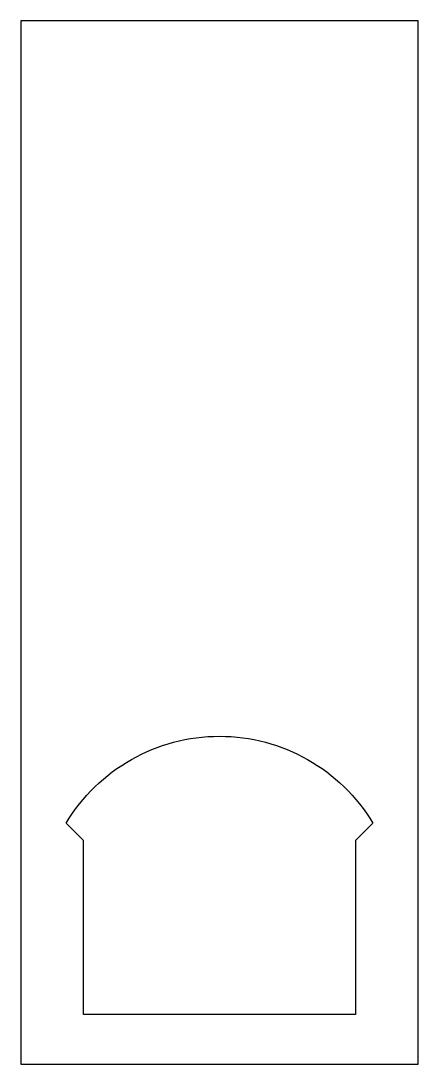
# Model space of a CAD drawing. Header units: inches. Extents: x -0.5 to 0.5, y -1.31 to 1.31.
import ezdxf

# ---------------------------------------------------------------- set-up
doc = ezdxf.new("R2010")
doc.units = ezdxf.units.IN
doc.header["$MEASUREMENT"] = 0

msp = doc.modelspace()

# ---------------------------------------------------------------- linework, layer by layer
msp.add_lwpolyline([(0.5, 1.3125), (-0.5, 1.3125), (-0.5, -1.3125), (0.5, -1.3125)], close=True)
msp.add_lwpolyline([(0.3859, -0.7061), (0.342, -0.75), (0.342, -1.1875), (-0.342, -1.1875), (-0.342, -0.75), (-0.3859, -0.7061, -0.566352)], format="xyb", close=True)

doc.saveas('drawing.dxf')
